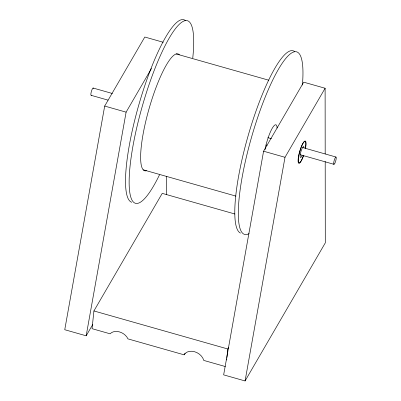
<?xml version="1.0" encoding="UTF-8"?>
<svg xmlns="http://www.w3.org/2000/svg" width="401" height="401" viewBox="0 0 401 401"><rect width="100%" height="100%" fill="white"/><g stroke="black" fill="none" stroke-linecap="round" stroke-linejoin="round"><path stroke-width="0.6" d="M234.891 214.009L162.235 193.367L93.919 310.95L92.055 328.68L110.1 333.807A10.757 8.11 30.2 0 1 119.493 331.908A10.757 8.11 30.2 0 1 127.954 338.88L184.119 354.835A10.977 8.276 30.2 0 1 194.56 351.717A10.977 8.276 30.2 0 1 203.758 360.414L225.357 366.549M226.665 359.998L226.791 358.775M226.921 357.552L227.818 348.99L228.76 347.371M163.247 42.265L144.801 37.027L104.686 106.064L64.751 329.722L86.175 335.807L92.781 324.434M86.175 335.807L126.109 112.15L151.493 68.461M325.191 153.984L325.116 88.255L303.692 82.17L263.582 151.207L223.648 374.865L245.071 380.95L325.296 242.876L325.201 161.498M245.071 380.95L285.006 157.292L325.116 88.255M184.119 354.835L185.061 353.216M176.159 53.929L268.855 80.235M93.107 88.025L112.39 93.503M267.838 137.668L271.452 138.691M302.785 147.593L335.923 157.007M91.182 95.338L108.054 100.13M265.913 144.982L267.116 145.322M300.254 154.736L333.993 164.325M104.686 106.064L126.109 112.15M263.582 151.207L285.006 157.292M143.287 169.823L235.983 196.129M93.919 310.95L227.818 348.99M166.375 176.45L166.395 194.6M91.438 95.182A3.799 0.797 -74.1 0 1 91.418 91.318A3.799 0.797 -74.1 0 1 93.408 88.456M303.657 155.217A11.393 2.396 -74.1 0 1 298.304 161.062A11.393 2.396 -74.1 0 1 302.91 143.428A11.393 2.396 -74.1 0 1 305.572 147.894M302.108 155.418A5.694 1.198 -74.1 0 1 300.103 156.36A5.694 1.198 -74.1 0 1 301.973 148.656A5.694 1.198 -74.1 0 1 303.978 147.713M303.557 155.272A11.393 2.396 -74.1 0 1 298.103 161.473A11.393 2.396 -74.1 0 1 302.735 143.728A11.393 2.396 -74.1 0 1 305.321 148.495M265.026 149.683A18.987 3.995 -74.1 0 1 272.018 128.661A18.987 3.995 -74.1 0 1 277.116 128.079M131.754 202.264A94.927 19.98 -74.1 0 1 139.994 100.841A94.927 19.98 -74.1 0 1 185.498 20.621M159.503 174.816A94.927 19.98 -74.1 0 1 129.373 174.565A94.927 19.98 -74.1 0 1 167.257 41.569A94.927 19.98 -74.1 0 1 192.756 58.08M146.505 170.706A60.752 12.787 -74.1 0 1 148.997 108.942A60.752 12.787 -74.1 0 1 179.377 54.812M249.111 233.618A94.927 19.98 -74.1 0 1 260.344 109.864A94.927 19.98 -74.1 0 1 302.404 85.087M240.475 233.091A94.927 19.98 -74.1 0 1 249.653 130.561A94.927 19.98 -74.1 0 1 294.76 51.664M334.885 163.172A3.799 0.797 -74.1 0 0 336.108 157.102A3.799 0.797 -74.1 0 0 333.878 161.723A3.799 0.797 -74.1 0 0 334.885 163.172"/></g></svg>
